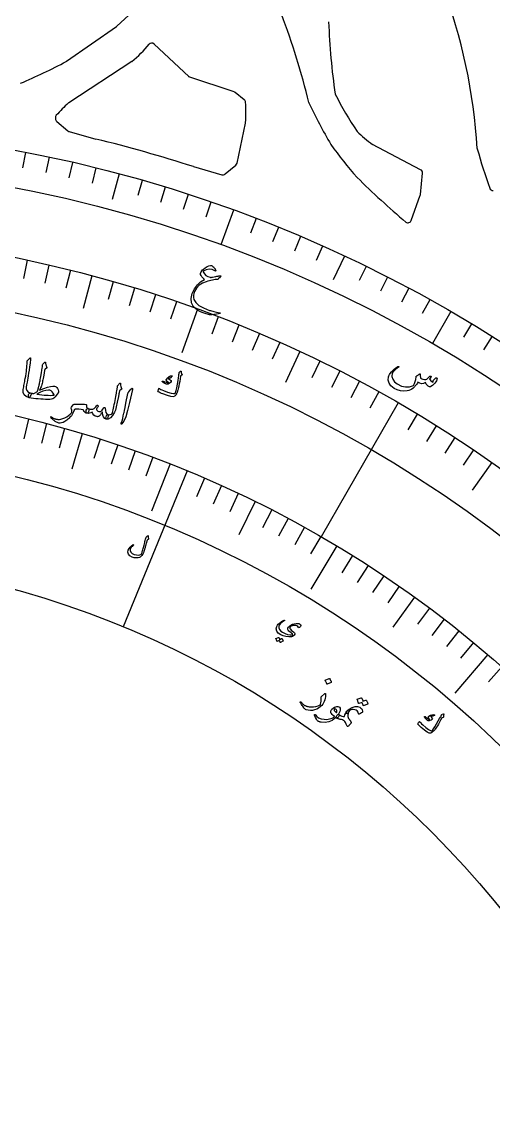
# Model space of a CAD drawing. Header units: millimetres. Extents: x -59 to 59, y -59 to 86.
# Drawn here: x 10.88 to 30.68, y 16.04 to 62.23 of the extents above; entities that cross this region are included whole.
import ezdxf

# ---------------------------------------------------------------- set-up
doc = ezdxf.new("R2010")
doc.units = ezdxf.units.MM
for name, color, linetype in [('CUT_INNER', 6, 'Continuous'), ('CUT_OUTER', 1, 'Continuous'), ('ENGRAVE', 7, 'Continuous'), ('ENGRAVE_FINE', 8, 'Continuous'), ('TEXT', 5, 'Continuous')]:
    doc.layers.add(name, color=color, linetype=linetype)

msp = doc.modelspace()

# ---------------------------------------------------------------- linework, layer by layer
at = {"layer": 'CUT_INNER'}
for points in [[(12.7461, 60.5787), (12.7565, 60.5853), (14.8515, 62.0428), (14.8672, 62.0553), (15.8907, 62.9934)], [(17.8919, 59.9353), (17.8888, 59.9379), (16.436, 61.3057)], [(15.4996, 60.5761), (12.8508, 58.8409), (12.8383, 58.8318)], [(19.7963, 59.3005), (17.8956, 59.9339), (17.8919, 59.9353)], [(20.2249, 58.9695), (19.8425, 59.2753)], [(22.9417, 58.845), (22.9462, 58.8327)], [(12.2867, 58.2187), (12.2867, 58.1675)], [(12.3407, 58.0523), (12.8132, 57.6582)], [(19.9244, 56.3104), (20.278, 57.99), (20.2804, 58.0053)], [(12.8686, 57.629), (13.8861, 57.3424), (13.9844, 57.3187)], [(27.635, 56.0304), (25.6145, 57.0847), (25.6109, 57.0868)], [(18.0878, 56.1588), (19.286, 55.8213)], [(19.4227, 55.8504), (19.8736, 56.2261)], [(27.6338, 54.9922), (27.715, 55.8838)], [(27.2485, 53.8993), (27.6257, 54.9553)]]:
    msp.add_lwpolyline(points, dxfattribs=at)
for centre, radius, start, end in [((-9.1383, 50.9782), 33.0305, 13.77849, 27.2565), ((51.3352, 63.2083), 27.5794, 182.0286, 188.35652), ((12.3404, 64.4676), 5.0124, 309.07021, 320.84217), ((16.3332, 61.1964), 0.15, 46.7276, 135), ((2.1146, 80.4315), 22.5203, 292.73019, 298.16984), ((19.7488, 59.1582), 0.15, 51.34916, 71.57031), ((38.6426, 66.7352), 16.4244, 207.30805, 213.6344), ((17.508, 53.6487), 6.9765, 132.01659, 138.0332), ((20.1313, 58.8524), 0.15, 5.70546, 51.34916), ((12.119, 58.4369), 8.1729, 356.97306, 3.01848), ((43.1048, 68.3332), 22.2852, 205.23395, 210.30801), ((12.4367, 58.2187), 0.15, 140.65182, 180), ((12.4367, 58.1675), 0.15, 180, 230.1703), ((12.9093, 57.7734), 0.15, 230.1703, 254.26766), ((0.0376, 0.1427), 58.8524, 72.139418, 76.291708), ((30.1041, 62.9815), 7.4119, 226.13353, 232.68333), ((38.8261, 67.9235), 18.4729, 215.91702, 221.3934), ((19.7776, 56.3413), 0.15, 309.79954, 348.11037), ((27.5656, 55.8974), 0.15, 354.79652, 62.44555), ((19.3267, 55.9656), 0.15, 254.26766, 309.79954), ((50.2397, 81.2151), 35.906, 225.26481, 229.70238), ((27.4844, 55.0058), 0.15, 340.34451, 354.79652), ((27.1072, 53.9498), 0.15, 233.12109, 340.34451)]:
    msp.add_arc(centre, radius, start, end, dxfattribs=at)
at = {"layer": 'CUT_OUTER'}
msp.add_lwpolyline([(30.0198, 56.914), (30.022, 56.9027)], dxfattribs=at)
for centre, radius, start, end in [((6.4602, 55.4818), 23.6031, 3.47896, 20.62067), ((51.4508, 62.7603), 22.215, 195.28841, 199.76517), ((30.6826, 55.3067), 0.15, 203.09368, 270)]:
    msp.add_arc(centre, radius, start, end, dxfattribs=at)
at = {"layer": 'ENGRAVE'}
for points in [[(14.9649, 55.8498), (14.6786, 54.7813)], [(19.7756, 54.333), (19.2459, 52.8777)], [(24.4358, 52.4027), (23.9683, 51.4001)], [(13.8196, 51.5756), (13.4501, 50.1965)], [(18.2622, 50.1749), (17.5963, 48.3453)], [(28.91, 50.0736), (28.1356, 48.7323)], [(22.5657, 48.3923), (21.9623, 47.0983)], [(26.6975, 46.2414), (23.4525, 40.6209)], [(13.4182, 44.9448), (12.9726, 43.4523)], [(17.1075, 43.6739), (16.3328, 41.6962)], [(30.6261, 43.7386), (29.8072, 42.569)], [(17.8322, 43.3831), (15.1405, 36.8347)], [(20.68, 42.1001), (19.9932, 40.7021)], [(24.1113, 40.2334), (23.0195, 38.4115)], [(27.3782, 38.0856), (26.469, 36.8209)], [(30.4581, 35.6705), (29.0788, 34.0552)]]:
    msp.add_lwpolyline(points, dxfattribs=at)
for radius in [57.82, 57.82, 56.2713, 53.395, 53.395, 51.1235, 46.905, 46.905, 44.427, 39.825, 39.825]:
    msp.add_circle((0, 0), radius, dxfattribs=at)
at = {"layer": 'ENGRAVE_FINE'}
for points in [[(11.0326, 56.7577), (10.9059, 56.1061)], [(12.0215, 56.5565), (11.8835, 55.9072)], [(13.0067, 56.3381), (12.8574, 55.6913)], [(13.9879, 56.1025), (13.8273, 55.4585)], [(15.9374, 55.5802), (15.7544, 54.9421)], [(16.9049, 55.2935), (16.7109, 54.6588)], [(17.8674, 54.9901), (17.6623, 54.3588)], [(18.8244, 54.6699), (18.6083, 54.0423)], [(20.7208, 53.9796), (20.483, 53.36)], [(21.6598, 53.6098), (21.4111, 52.9944)], [(22.5921, 53.2236), (22.3327, 52.6126)], [(23.5175, 52.8212), (23.2475, 52.2148)], [(11.1014, 52.2282), (10.9395, 51.4664)], [(12.0113, 52.0265), (11.8361, 51.2677)], [(12.9174, 51.8089), (12.729, 51.0533)], [(25.3466, 51.9683), (25.0557, 51.3717)], [(14.7177, 51.3266), (14.503, 50.5779)], [(26.2497, 51.518), (25.9484, 50.9266)], [(15.6112, 51.0619), (15.3835, 50.3171)], [(27.1448, 51.052), (26.8332, 50.466)], [(16.5, 50.7817), (16.2593, 50.041)], [(17.3837, 50.486), (17.1302, 49.7496)], [(28.0317, 50.5705), (27.7099, 49.99)], [(19.1351, 49.8485), (18.856, 49.1215)], [(20.0021, 49.507), (19.7104, 48.7849)], [(29.7795, 49.5614), (29.4376, 48.9925)], [(20.8631, 49.1504), (20.5588, 48.4335)], [(30.6399, 49.0341), (30.2882, 48.4712)], [(21.7177, 48.7788), (21.4009, 48.0673)], [(23.4068, 47.9911), (23.0654, 47.2911)], [(24.2408, 47.5753), (23.8873, 46.8814)], [(25.0674, 47.145), (24.7018, 46.4573)], [(25.8864, 46.7003), (25.5088, 46.0192)], [(27.5005, 45.7684), (27.0993, 45.1009)], [(11.1587, 45.5583), (10.9566, 44.7331)], [(11.9152, 45.3664), (11.6994, 44.5446)], [(28.295, 45.2815), (27.8823, 44.6211)], [(12.6684, 45.1618), (12.439, 44.3438)], [(14.1642, 44.7153), (13.9077, 43.9053)], [(14.9064, 44.4734), (14.6364, 43.6678)], [(29.081, 44.7808), (28.6568, 44.1277)], [(15.6444, 44.2191), (15.3611, 43.4182)], [(16.3782, 43.9526), (16.0816, 43.1565)], [(29.8581, 44.2665), (29.4226, 43.6208)], [(18.5519, 43.0802), (18.2159, 42.2999)], [(19.2666, 42.7654), (18.9176, 41.9908)], [(19.976, 42.4386), (19.6142, 41.6699)], [(21.3783, 41.7498), (20.991, 40.9936)], [(22.0707, 41.3879), (21.671, 40.6383)], [(22.7572, 41.0145), (22.345, 40.2716)], [(23.4374, 40.6296), (23.0129, 39.8937)], [(24.7786, 39.8259), (24.3297, 39.1045)], [(25.4391, 39.4073), (24.9783, 38.6935)], [(26.0926, 38.9776), (25.62, 38.2716)], [(26.739, 38.537), (26.2547, 37.839)], [(28.0098, 37.6235), (27.5025, 36.942)], [(28.6338, 37.1508), (28.1151, 36.4779)], [(29.2499, 36.6677), (28.7201, 36.0035)], [(29.8581, 36.1742), (29.3173, 35.519)], [(31.0497, 35.1567), (30.4873, 34.5199)]]:
    msp.add_lwpolyline(points, dxfattribs=at)
at = {"layer": 'TEXT'}
for points in [[(18.8079, 52.0081), (18.8428, 52.0051), (18.8771, 51.9921), (18.911, 51.969), (18.9444, 51.9359), (18.9604, 51.9163), (18.9747, 51.8973), (18.9873, 51.8787), (18.9982, 51.8606), (19.0075, 51.8431), (19.0151, 51.8263), (19.0212, 51.8102), (19.0256, 51.7949), (19.0272, 51.781), (19.0222, 51.7746), (19.0105, 51.7758), (18.9921, 51.7845), (18.8743, 51.8366), (18.7529, 51.8512), (18.6281, 51.8282), (18.5001, 51.7677), (18.4952, 51.7625), (18.4931, 51.756), (18.4936, 51.7483), (18.4968, 51.7394), (18.5506, 51.6581), (18.617, 51.5932), (18.6959, 51.5445), (18.7875, 51.5121), (18.8051, 51.5093), (18.8291, 51.5093), (18.8596, 51.5121), (18.8965, 51.5176), (18.9649, 51.5311), (19.0254, 51.5428), (19.0779, 51.553), (19.1225, 51.5615), (19.159, 51.5684), (19.1876, 51.5737), (19.2081, 51.5774), (19.2206, 51.5796), (19.2371, 51.5787), (19.2434, 51.5716), (19.2398, 51.5583), (19.2261, 51.5389), (19.1832, 51.4903), (19.1486, 51.4551), (19.1221, 51.4334), (19.1038, 51.4251), (19.0553, 51.4209), (19.0033, 51.4144), (18.9478, 51.4055), (18.8887, 51.3944), (18.8262, 51.3809), (18.7603, 51.3651), (18.6908, 51.347), (18.6179, 51.3265), (18.4648, 51.2653), (18.3335, 51.1758), (18.2241, 51.0583), (18.1365, 50.9129), (18.1046, 50.8281), (18.0897, 50.744), (18.0917, 50.6607), (18.1105, 50.5781), (18.185, 50.4497), (18.3197, 50.3315), (18.5145, 50.223), (18.7693, 50.1235), (18.8098, 50.1111), (18.8537, 50.0986), (18.9011, 50.0859), (18.9519, 50.0729), (19.006, 50.06), (19.0634, 50.0471), (19.1241, 50.0344), (19.188, 50.0217), (19.1988, 50.0189), (19.2062, 50.0153), (19.2103, 50.011), (19.211, 50.0061), (19.1937, 49.9896), (19.1434, 49.9738), (19.0602, 49.9585), (18.9441, 49.9437), (18.8748, 49.9376), (18.8156, 49.9359), (18.7663, 49.9386), (18.7271, 49.9458), (18.5865, 49.9863), (18.4617, 50.0308), (18.3529, 50.0794), (18.2599, 50.1321), (18.0985, 50.2714), (18.0077, 50.4332), (17.9875, 50.6179), (18.0385, 50.8256), (18.1358, 51.0281), (18.2539, 51.1952), (18.393, 51.3267), (18.5531, 51.4225), (18.4923, 51.4809), (18.4452, 51.5349), (18.4117, 51.5845), (18.3918, 51.6298), (18.388, 51.6465), (18.3874, 51.6636), (18.3901, 51.6809), (18.3959, 51.6985), (18.4195, 51.7429), (18.4461, 51.7835), (18.4755, 51.8203), (18.5078, 51.8532), (18.5846, 51.9152), (18.6602, 51.9616), (18.7346, 51.9926), (18.8079, 52.0081)], [(11.2181, 48.1222), (11.224, 48.1277), (11.2292, 48.1312), (11.2335, 48.1325), (11.237, 48.1317), (11.2417, 48.1275), (11.2445, 48.1177), (11.2453, 48.1023), (11.2443, 48.0812), (11.2243, 47.9121), (11.2038, 47.7563), (11.1827, 47.6136), (11.1612, 47.4842), (11.1409, 47.3739), (11.1229, 47.2751), (11.107, 47.1876), (11.0934, 47.1116), (11.0819, 47.0469), (11.0724, 46.9938), (11.0648, 46.9521), (11.0592, 46.9218), (11.0577, 46.8277), (11.0852, 46.7516), (11.1419, 46.6936), (11.2276, 46.6536), (11.2511, 46.6409), (11.2634, 46.6216), (11.2645, 46.5957), (11.2545, 46.5632), (11.2317, 46.5137), (11.2117, 46.4792), (11.1944, 46.4598), (11.1799, 46.4554), (11.0576, 46.5024), (10.9763, 46.5749), (10.9361, 46.6731), (10.937, 46.797), (10.946, 46.8543), (10.9554, 46.9116), (10.9652, 46.969), (10.9755, 47.0264), (10.9861, 47.0839), (10.9968, 47.1415), (11.0077, 47.1992), (11.0188, 47.257), (11.0401, 47.3672), (11.0571, 47.467), (11.07, 47.5562), (11.0786, 47.6349), (11.0847, 47.711), (11.0903, 47.7923), (11.0953, 47.8789), (11.0996, 47.9706), (11.1012, 47.987), (11.105, 48.0014), (11.111, 48.0138), (11.1192, 48.0242)], [(11.8369, 47.9457), (11.8437, 47.95), (11.8494, 47.9525), (11.854, 47.9533), (11.8577, 47.9522), (11.8616, 47.9492), (11.8648, 47.9446), (11.8673, 47.9385), (11.8691, 47.9307), (11.876, 47.8975), (11.8828, 47.8667), (11.8893, 47.8382), (11.8958, 47.8121), (11.9022, 47.7886), (11.9089, 47.768), (11.9159, 47.7502), (11.9231, 47.7353), (11.9281, 47.7232), (11.928, 47.7119), (11.9226, 47.7012), (11.9121, 47.6913), (11.8536, 47.6476), (11.8455, 47.6395), (11.8391, 47.6296), (11.8342, 47.6178), (11.831, 47.6042), (11.8124, 47.4987), (11.7958, 47.4058), (11.7812, 47.3256), (11.7685, 47.258), (11.7579, 47.2029), (11.7494, 47.16), (11.7431, 47.1295), (11.739, 47.1113), (11.7252, 47.0578), (11.7111, 47.0074), (11.6967, 46.9599), (11.682, 46.9154), (11.6672, 46.8739), (11.6524, 46.8352), (11.6376, 46.7995), (11.6228, 46.7668), (11.8008, 46.8436), (11.9526, 46.8986), (12.0779, 46.932), (12.1764, 46.944), (12.2186, 46.9429), (12.2553, 46.9375), (12.2865, 46.9276), (12.312, 46.9133), (12.3455, 46.8831), (12.3739, 46.8419), (12.3973, 46.7898), (12.4157, 46.7266), (12.4173, 46.7122), (12.4154, 46.6968), (12.41, 46.6802), (12.401, 46.6625), (12.3614, 46.601), (12.3186, 46.5438), (12.2726, 46.491), (12.2235, 46.4424), (12.1807, 46.4141), (12.1258, 46.3943), (12.0585, 46.3829), (11.9789, 46.3798), (11.8744, 46.3832), (11.7712, 46.3883), (11.6692, 46.395), (11.5684, 46.4034), (11.469, 46.4135), (11.3711, 46.4256), (11.2748, 46.4395), (11.1799, 46.4554), (11.1702, 46.4609), (11.1627, 46.4724), (11.1574, 46.4896), (11.1545, 46.5128), (11.1536, 46.5405), (11.1558, 46.5666), (11.1611, 46.5911), (11.1695, 46.614), (11.1805, 46.633), (11.1939, 46.6459), (11.2096, 46.6528), (11.2276, 46.6536), (11.2503, 46.6494), (11.2719, 46.6458), (11.2922, 46.6428), (11.3114, 46.6403), (11.3294, 46.6381), (11.3461, 46.636), (11.3614, 46.6338), (11.3755, 46.6317), (11.5274, 46.7204), (11.5298, 46.7253), (11.5325, 46.7317), (11.5357, 46.7396), (11.5392, 46.749), (11.543, 46.7599), (11.5473, 46.7723), (11.5519, 46.7863), (11.5569, 46.8018), (11.562, 46.8186), (11.5673, 46.8368), (11.5725, 46.8563), (11.5778, 46.8771), (11.5832, 46.899), (11.5888, 46.9219), (11.5947, 46.9457), (11.6009, 46.9705), (11.6075, 46.9986), (11.615, 47.0324), (11.6232, 47.0717), (11.6323, 47.1167), (11.6421, 47.1671), (11.6525, 47.2226), (11.6636, 47.2831), (11.6754, 47.3487), (11.7011, 47.4944), (11.7202, 47.61), (11.7328, 47.6954), (11.7388, 47.7506), (11.7415, 47.7864), (11.7441, 47.8134), (11.7467, 47.8318), (11.7492, 47.8413), (11.7605, 47.8578), (11.7716, 47.8732), (11.7826, 47.8874), (11.7935, 47.9004), (11.8044, 47.9126), (11.8152, 47.9242), (11.8261, 47.9353), (11.8369, 47.9457)], [(17.569, 47.5575), (17.5714, 47.5398), (17.5744, 47.5228), (17.5781, 47.5065), (17.5824, 47.4908), (17.5875, 47.4757), (17.5933, 47.4612), (17.5999, 47.4472), (17.6074, 47.4339), (17.6096, 47.4271), (17.6087, 47.4204), (17.6048, 47.414), (17.5977, 47.4078), (17.5573, 47.3758), (17.5532, 47.3723), (17.5501, 47.3691), (17.5479, 47.3664), (17.5466, 47.3642), (17.5282, 47.2443), (17.5107, 47.1362), (17.4941, 47.04), (17.4786, 46.9556), (17.464, 46.8832), (17.4503, 46.8229), (17.4376, 46.7746), (17.4259, 46.7383), (17.4008, 46.671), (17.3916, 46.6502), (17.3814, 46.6296), (17.3702, 46.6093), (17.3578, 46.5893), (17.3444, 46.5696), (17.3297, 46.5503), (17.3138, 46.5314), (17.2966, 46.5128), (17.2433, 46.4956), (17.1444, 46.5071), (16.9997, 46.547), (16.809, 46.6149), (16.7503, 46.6384), (16.6965, 46.6616), (16.6476, 46.6845), (16.6036, 46.7071), (16.6, 46.7104), (16.598, 46.7142), (16.5974, 46.7184), (16.5984, 46.723), (16.6047, 46.7446), (16.6105, 46.7642), (16.6159, 46.7818), (16.6209, 46.7974), (16.6256, 46.8112), (16.63, 46.8233), (16.634, 46.8339), (16.6378, 46.8427), (16.6402, 46.8476), (16.6431, 46.8498), (16.6463, 46.8493), (16.6499, 46.8462), (16.6786, 46.825), (16.7176, 46.803), (16.7667, 46.7803), (16.826, 46.7568), (17.0051, 46.692), (17.1481, 46.6493), (17.2553, 46.629), (17.3267, 46.6314), (17.3421, 46.6732), (17.3618, 46.7524), (17.3858, 46.8688), (17.4138, 47.0227), (17.4406, 47.1771), (17.4602, 47.2942), (17.4729, 47.3737), (17.4786, 47.4159), (17.4798, 47.4275), (17.481, 47.4384), (17.482, 47.4486), (17.483, 47.458), (17.4839, 47.4665), (17.4846, 47.4742), (17.4852, 47.4809), (17.4857, 47.4867), (17.4874, 47.499), (17.4911, 47.51), (17.4967, 47.5198), (17.5042, 47.5283), (17.55, 47.5707), (17.5535, 47.5734), (17.5567, 47.5749), (17.5597, 47.5751), (17.5623, 47.574), (17.565, 47.5709), (17.567, 47.5672), (17.5683, 47.5627), (17.569, 47.5575)], [(28.2845, 47.2861), (28.2925, 47.2922), (28.3001, 47.2954), (28.3072, 47.2958), (28.3139, 47.2934), (28.321, 47.2878), (28.326, 47.2812), (28.3286, 47.2733), (28.329, 47.2644), (28.3258, 47.2353), (28.3163, 47.2024), (28.3005, 47.1659), (28.2784, 47.1257), (28.2359, 47.064), (28.1872, 47.0102), (28.1326, 46.9643), (28.0719, 46.9264), (28.0544, 46.919), (28.0378, 46.9151), (28.0221, 46.9148), (28.0072, 46.9179), (27.9608, 46.9417), (27.9174, 46.9782), (27.8769, 47.0275), (27.8392, 47.0896), (27.7552, 47.0533), (27.6754, 47.0433), (27.5997, 47.0595), (27.528, 47.1019), (27.503, 47.0645), (27.4778, 47.0291), (27.4525, 46.9959), (27.427, 46.9647), (27.4012, 46.9354), (27.375, 46.9077), (27.3484, 46.8817), (27.3214, 46.8572), (27.2678, 46.816), (27.2088, 46.7834), (27.1446, 46.7594), (27.0751, 46.744), (26.9279, 46.7336), (26.7868, 46.7477), (26.6519, 46.7861), (26.5228, 46.849), (26.3932, 46.9477), (26.3103, 47.0609), (26.2742, 47.1889), (26.2849, 47.3319), (26.3005, 47.3769), (26.3262, 47.426), (26.3621, 47.4792), (26.4082, 47.5365), (26.4642, 47.5962), (26.5291, 47.6546), (26.6028, 47.7118), (26.6853, 47.7676), (26.6912, 47.7708), (26.697, 47.7721), (26.7027, 47.7717), (26.7083, 47.7694), (26.7133, 47.766), (26.717, 47.7621), (26.7196, 47.7576), (26.7209, 47.7526), (26.7203, 47.7467), (26.7182, 47.7413), (26.7146, 47.7365), (26.7094, 47.7322), (26.6019, 47.6566), (26.5225, 47.5893), (26.471, 47.5307), (26.4473, 47.4806), (26.4346, 47.3481), (26.4646, 47.2298), (26.5372, 47.1256), (26.6525, 47.0352), (26.8349, 46.9464), (27.0095, 46.9062), (27.1767, 46.9145), (27.3367, 46.9717), (27.3794, 47.0458), (27.4127, 47.1309), (27.4368, 47.2269), (27.4514, 47.334), (27.4519, 47.3454), (27.4541, 47.3546), (27.4577, 47.3617), (27.4629, 47.3667), (27.4848, 47.3815), (27.5054, 47.3954), (27.5249, 47.4082), (27.5432, 47.42), (27.5601, 47.4305), (27.5756, 47.4396), (27.5897, 47.4473), (27.6022, 47.4535), (27.6085, 47.4555), (27.6136, 47.4549), (27.6174, 47.4516), (27.6199, 47.4456), (27.6208, 47.4417), (27.6217, 47.4359), (27.6228, 47.4282), (27.624, 47.4186), (27.625, 47.4072), (27.6258, 47.3941), (27.6262, 47.3794), (27.6262, 47.363), (27.627, 47.3311), (27.6293, 47.3069), (27.633, 47.2905), (27.6382, 47.282), (27.6837, 47.2499), (27.7363, 47.23), (27.7961, 47.2222), (27.8631, 47.2265), (27.8932, 47.2378), (27.9312, 47.263), (27.9771, 47.3021), (28.031, 47.3551), (28.0362, 47.3601), (28.0422, 47.3633), (28.049, 47.3649), (28.0566, 47.3647), (28.0633, 47.3635), (28.0689, 47.3611), (28.0734, 47.3575), (28.0769, 47.3526), (28.0772, 47.337), (28.067, 47.3139), (28.0466, 47.2833), (28.0157, 47.2452), (28.0394, 47.2005), (28.0702, 47.162), (28.1081, 47.1298), (28.1531, 47.1039), (28.1605, 47.1176), (28.1653, 47.1295), (28.1674, 47.1396), (28.1669, 47.1478), (28.1656, 47.156), (28.1661, 47.1632), (28.1685, 47.1692), (28.1726, 47.1741)], [(17.1836, 47.374), (17.186, 47.3727), (17.1879, 47.3708), (17.1892, 47.3684), (17.1899, 47.3654), (17.1897, 47.3631), (17.189, 47.3607), (17.1879, 47.3582), (17.1864, 47.3558), (17.1307, 47.2933), (17.1245, 47.2872), (17.1187, 47.2829), (17.1133, 47.2804), (17.1084, 47.2796), (17.0892, 47.281), (17.072, 47.2799), (17.0568, 47.2763), (17.0437, 47.2702), (17.04, 47.2659), (17.0407, 47.2596), (17.0458, 47.2514), (17.0552, 47.2412), (17.0621, 47.2357), (17.0692, 47.2303), (17.0766, 47.225), (17.0844, 47.2197), (17.0926, 47.2145), (17.1013, 47.2093), (17.1104, 47.2042), (17.1201, 47.199), (17.15, 47.1717), (17.1504, 47.1377), (17.1214, 47.0971), (17.0629, 47.0498), (17.0413, 47.0373), (17.0215, 47.0286), (17.0035, 47.0237), (16.9873, 47.0226), (16.9708, 47.025), (16.949, 47.0314), (16.9221, 47.0418), (16.89, 47.0561), (16.8737, 47.0638), (16.8584, 47.0717), (16.8443, 47.0798), (16.8311, 47.0881), (16.8189, 47.0963), (16.8076, 47.1043), (16.7971, 47.1119), (16.7875, 47.1192), (16.7822, 47.1253), (16.7789, 47.1312), (16.7778, 47.137), (16.7787, 47.1426), (16.7815, 47.1477), (16.7855, 47.1507), (16.7906, 47.1515), (16.797, 47.1501), (16.8168, 47.1445), (16.8391, 47.1378), (16.864, 47.13), (16.8913, 47.121), (16.9425, 47.1043), (16.983, 47.0931), (17.0131, 47.0874), (17.0326, 47.0873), (17.0354, 47.0881), (17.0374, 47.0898), (17.0386, 47.0924), (17.0388, 47.0959), (17.0383, 47.0984), (17.0367, 47.101), (17.0341, 47.1038), (17.0303, 47.1068), (16.9935, 47.131), (16.9785, 47.1419), (16.9663, 47.1533), (16.9571, 47.1652), (16.9508, 47.1775), (16.9465, 47.191), (16.9456, 47.2035), (16.9482, 47.2153), (16.9541, 47.2262), (17.0075, 47.295), (17.0635, 47.3426), (17.1222, 47.3689), (17.1836, 47.374)], [(12.0483, 46.7665), (12.0371, 46.769), (12.0254, 46.7707), (12.0132, 46.7716), (12.0005, 46.7718), (11.8817, 46.757), (11.7605, 46.7247), (11.637, 46.675), (11.5113, 46.6077), (11.6161, 46.5919), (11.7162, 46.5788), (11.8115, 46.5685), (11.9021, 46.5609), (11.9879, 46.5563), (12.069, 46.5548), (12.1455, 46.5564), (12.2173, 46.5611), (12.2241, 46.5621), (12.2282, 46.5647), (12.2294, 46.5689), (12.2279, 46.5747), (12.1959, 46.6449), (12.1553, 46.7002), (12.1061, 46.7408), (12.0483, 46.7665)], [(14.9101, 46.9666), (14.9362, 46.9971), (14.9567, 47.0214), (14.9715, 47.0394), (14.9807, 47.0511), (14.9873, 47.0584), (14.9942, 47.0629), (15.0015, 47.0646), (15.009, 47.0635), (15.0168, 47.0596), (15.0222, 47.0533), (15.0255, 47.0449), (15.0265, 47.0342), (15.0301, 46.9821), (15.0386, 46.9334), (15.0522, 46.8881), (15.0708, 46.8463), (15.0756, 46.8333), (15.0742, 46.8209), (15.0665, 46.8089), (15.0527, 46.7974), (14.9829, 46.7461), (14.9766, 46.7151), (14.9704, 46.6847), (14.9645, 46.6548), (14.9587, 46.6254), (14.9531, 46.5966), (14.9476, 46.5683), (14.9423, 46.5406), (14.9372, 46.5134), (14.8895, 46.2617), (14.8469, 46.0666), (14.8095, 45.9282), (14.7776, 45.8462), (14.6882, 45.7077), (14.5995, 45.6126), (14.5113, 45.561), (14.4236, 45.5528), (14.4214, 45.5535), (14.4193, 45.5541), (14.4172, 45.5548), (14.415, 45.5555), (14.4061, 45.5717), (14.4068, 45.602), (14.4169, 45.6466), (14.4365, 45.7055), (14.4454, 45.7267), (14.4565, 45.7407), (14.4697, 45.7475), (14.4851, 45.7471), (14.5431, 45.7407), (14.5948, 45.7461), (14.6403, 45.7632), (14.6795, 45.7921), (14.6921, 45.8379), (14.7053, 45.8903), (14.719, 45.9494), (14.7331, 46.0152), (14.7478, 46.0873), (14.763, 46.1655), (14.7788, 46.2498), (14.7951, 46.3401), (14.8119, 46.4287), (14.8266, 46.5084), (14.8394, 46.5792), (14.8502, 46.6411), (14.8593, 46.694), (14.8671, 46.7379), (14.8735, 46.7727), (14.8785, 46.7985), (14.8956, 46.9285), (14.8987, 46.9408), (14.9022, 46.9513), (14.906, 46.9599), (14.9101, 46.9666)], [(15.4635, 46.8112), (15.4977, 46.8441), (15.5192, 46.8524), (15.5281, 46.8364), (15.5243, 46.7959), (15.3995, 46.2526), (15.3215, 45.9196), (15.2419, 45.6593), (15.1613, 45.4717), (15.0799, 45.3564), (15.0693, 45.3483), (15.0612, 45.3448), (15.0555, 45.3458), (15.0521, 45.3513), (15.0505, 45.3589), (15.0506, 45.368), (15.0523, 45.3786), (15.0557, 45.3907), (15.0866, 45.4838), (15.1151, 45.584), (15.1411, 45.6912), (15.1647, 45.8056), (15.1714, 45.8353), (15.1886, 45.9157), (15.2163, 46.047), (15.2543, 46.2291), (15.3346, 46.6343), (15.3403, 46.6554), (15.3477, 46.6741), (15.3567, 46.6905), (15.3674, 46.7046)], [(13.6123, 45.8017), (13.579, 45.8133), (13.55, 45.8267), (13.5255, 45.8421), (13.5052, 45.8594), (13.4966, 45.8684), (13.4889, 45.8784), (13.4822, 45.8892), (13.4765, 45.9009), (13.4714, 45.9133), (13.4666, 45.9262), (13.4621, 45.9396), (13.4579, 45.9536), (13.3638, 45.9663), (13.2763, 45.9734), (13.1954, 45.9748), (13.1212, 45.9707), (13.1048, 45.9668), (13.0915, 45.9586), (13.0814, 45.9463), (13.0746, 45.9299), (13.0493, 45.8616), (13.0215, 45.8007), (12.9913, 45.7474), (12.9585, 45.7015), (12.9292, 45.6667), (12.8983, 45.6332), (12.866, 45.601), (12.8322, 45.5701), (12.797, 45.5406), (12.7604, 45.5126), (12.7224, 45.4862), (12.683, 45.4614), (12.6087, 45.4214), (12.5414, 45.3967), (12.4811, 45.3873), (12.4275, 45.3934), (12.3791, 45.4097), (12.3298, 45.4323), (12.2797, 45.4613), (12.2286, 45.4966), (12.2041, 45.5159), (12.1819, 45.534), (12.162, 45.5512), (12.1443, 45.5672), (12.1288, 45.5821), (12.1152, 45.5958), (12.1036, 45.6081), (12.0939, 45.6193), (12.0887, 45.628), (12.0865, 45.6365), (12.0874, 45.6447), (12.0913, 45.6528), (12.0975, 45.6586), (12.1048, 45.6603), (12.1134, 45.6579), (12.1231, 45.6514), (12.1609, 45.6248), (12.1958, 45.6033), (12.2278, 45.587), (12.2568, 45.5758), (12.272, 45.5708), (12.2883, 45.5661), (12.3057, 45.5617), (12.3242, 45.5576), (12.3438, 45.5538), (12.3644, 45.5502), (12.3862, 45.547), (12.409, 45.544), (12.4591, 45.5444), (12.5203, 45.5558), (12.5927, 45.5781), (12.6763, 45.6114), (12.7618, 45.6542), (12.8397, 45.7056), (12.91, 45.7655), (12.9728, 45.834), (12.9753, 45.8368), (12.9768, 45.8399), (12.9772, 45.8433), (12.9765, 45.8471), (12.9764, 45.893), (12.9724, 45.9353), (12.9643, 45.9741), (12.9524, 46.0092), (12.9521, 46.0299), (12.966, 46.0618), (12.9943, 46.105), (13.0368, 46.1595), (13.0477, 46.1694), (13.0598, 46.1766), (13.0732, 46.181), (13.0879, 46.1827), (13.1502, 46.1846), (13.2114, 46.1858), (13.2716, 46.1864), (13.3307, 46.1863), (13.3891, 46.1853), (13.4469, 46.1833), (13.5041, 46.1801), (13.5607, 46.1759), (13.5739, 46.1736), (13.5832, 46.1682), (13.5887, 46.1598), (13.5903, 46.1484), (13.588, 46.1243), (13.5884, 46.1017), (13.5916, 46.0807), (13.5976, 46.0612), (13.608, 46.044), (13.6235, 46.0276), (13.6443, 46.0119), (13.6704, 45.9971), (13.6824, 45.9872), (13.6902, 45.9729), (13.6938, 45.9543), (13.6931, 45.9313), (13.6889, 45.9065), (13.6821, 45.8826), (13.6725, 45.8594), (13.6603, 45.8371), (13.6474, 45.8192), (13.6351, 45.8074), (13.6234, 45.8016), (13.6123, 45.8017)], [(13.666, 45.9984), (13.7422, 45.9805), (13.8084, 45.9748), (13.8649, 45.9814), (13.9116, 46.0005), (13.9358, 46.019), (13.9614, 46.044), (13.9883, 46.0753), (14.0166, 46.113), (14.0262, 46.1239), (14.0353, 46.1316), (14.0441, 46.1362), (14.0525, 46.1376), (14.0623, 46.1367), (14.0702, 46.1334), (14.0762, 46.1277), (14.0802, 46.1197), (14.0826, 46.1089), (14.0819, 46.0979), (14.0781, 46.0866), (14.0713, 46.075), (14.0505, 46.0463), (14.0349, 46.0216), (14.0248, 46.0009), (14.02, 45.9841), (14.02, 45.9582), (14.0296, 45.9344), (14.0486, 45.9128), (14.0771, 45.8932), (14.1108, 45.8779), (14.1408, 45.8701), (14.1673, 45.8699), (14.1903, 45.8773), (14.2185, 45.8978), (14.2494, 45.9308), (14.283, 45.9762), (14.3194, 46.0341), (14.3243, 46.0409), (14.3315, 46.0446), (14.3411, 46.0452), (14.3529, 46.0427), (14.3634, 46.0382), (14.371, 46.0323), (14.3758, 46.0248), (14.3778, 46.0159), (14.3894, 45.9148), (14.4115, 45.8362), (14.4441, 45.7801), (14.4873, 45.7464), (14.4968, 45.7378), (14.5024, 45.7214), (14.5041, 45.6974), (14.5019, 45.6658), (14.4974, 45.6415), (14.4905, 45.6189), (14.4812, 45.5979), (14.4695, 45.5786), (14.4583, 45.5645), (14.4474, 45.5553), (14.4365, 45.5512), (14.4257, 45.5521), (14.3612, 45.5872), (14.3129, 45.6464), (14.281, 45.7298), (14.2653, 45.8375), (14.2645, 45.843), (14.2625, 45.8455), (14.2591, 45.8447), (14.2545, 45.8408), (14.2167, 45.7869), (14.1823, 45.7429), (14.1512, 45.7088), (14.1236, 45.6846), (14.0993, 45.67), (14.0747, 45.6612), (14.0498, 45.6581), (14.0246, 45.6606), (13.9555, 45.687), (13.9003, 45.7264), (13.859, 45.779), (13.8317, 45.8448), (13.7697, 45.8176), (13.7119, 45.8016), (13.658, 45.7967), (13.608, 45.803), (13.5966, 45.8096), (13.5884, 45.8218), (13.5833, 45.8396), (13.5813, 45.8629), (13.586, 45.9318), (13.6016, 45.9774), (13.6283, 45.9996), (13.666, 45.9984)], [(16.162, 40.66), (16.1657, 40.6629), (16.1696, 40.6645), (16.1738, 40.6648), (16.1781, 40.6637), (16.1819, 40.6613), (16.1845, 40.6579), (16.186, 40.6533), (16.1862, 40.6475), (16.1866, 40.6145), (16.1894, 40.585), (16.1944, 40.559), (16.2017, 40.5366), (16.2035, 40.5289), (16.2019, 40.5215), (16.1969, 40.5143), (16.1886, 40.5074), (16.1839, 40.5044), (16.1793, 40.5015), (16.175, 40.4986), (16.1709, 40.4959), (16.167, 40.4933), (16.1635, 40.4909), (16.1602, 40.4888), (16.1572, 40.487), (16.152, 40.4835), (16.1473, 40.4787), (16.1433, 40.4726), (16.1398, 40.4652), (16.1327, 40.4433), (16.1254, 40.4192), (16.1177, 40.3929), (16.1098, 40.3646), (16.1014, 40.3342), (16.0926, 40.3017), (16.0834, 40.2672), (16.0736, 40.2306), (16.0644, 40.1939), (16.0555, 40.1594), (16.0469, 40.1273), (16.0385, 40.0976), (16.0305, 40.07), (16.0228, 40.0445), (16.0156, 40.021), (16.0087, 39.9997), (15.9857, 39.9376), (15.9574, 39.8814), (15.9238, 39.8311), (15.8848, 39.7867), (15.8549, 39.7634), (15.8163, 39.7462), (15.7689, 39.7352), (15.7127, 39.7303), (15.6543, 39.7309), (15.6012, 39.736), (15.5535, 39.7455), (15.511, 39.7595), (15.4125, 39.8144), (15.3531, 39.8828), (15.3329, 39.965), (15.3519, 40.0609), (15.3831, 40.126), (15.4258, 40.1849), (15.4803, 40.2378), (15.5464, 40.2845), (15.551, 40.2869), (15.5553, 40.2878), (15.5591, 40.2873), (15.5625, 40.2854), (15.5659, 40.2824), (15.5681, 40.2793), (15.5692, 40.2761), (15.5692, 40.2728), (15.5683, 40.2683), (15.5665, 40.2642), (15.5639, 40.2607), (15.5604, 40.2576), (15.5104, 40.2131), (15.4725, 40.1734), (15.4466, 40.1385), (15.4328, 40.1084), (15.4279, 40.034), (15.4547, 39.9703), (15.5131, 39.9174), (15.6031, 39.8751), (15.6899, 39.8515), (15.769, 39.8445), (15.8403, 39.8543), (15.9039, 39.8809), (15.9115, 39.9029), (15.9199, 39.9288), (15.9291, 39.9587), (15.939, 39.9924), (15.9496, 40.0302), (15.9608, 40.0721), (15.9727, 40.1181), (15.9853, 40.1683), (15.9988, 40.2198), (16.0122, 40.2705), (16.0257, 40.3202), (16.0391, 40.3691), (16.0527, 40.417), (16.0663, 40.464), (16.0802, 40.51), (16.0941, 40.5551), (16.1058, 40.5992), (16.108, 40.6039), (16.1104, 40.6081), (16.1133, 40.6118), (16.1165, 40.615)], [(22.5099, 36.8098), (22.4804, 36.8446), (22.4395, 36.8703), (22.3871, 36.8866), (22.3232, 36.8937), (22.2782, 36.8907), (22.2359, 36.8803), (22.1964, 36.8623), (22.1596, 36.8368), (22.1538, 36.8308), (22.1493, 36.8236), (22.146, 36.8152), (22.144, 36.8058), (22.1474, 36.7705), (22.1666, 36.7338), (22.2017, 36.6957), (22.2524, 36.6562), (22.3028, 36.6176), (22.3356, 36.5833), (22.3507, 36.5533), (22.3482, 36.5276), (22.3239, 36.4855), (22.2932, 36.4535), (22.2561, 36.4317), (22.2126, 36.42), (22.0935, 36.4132), (21.9782, 36.4247), (21.8666, 36.4544), (21.7587, 36.5023), (21.6532, 36.5754), (21.5905, 36.6577), (21.5706, 36.7494), (21.5936, 36.8506), (21.6195, 36.8984), (21.656, 36.9453), (21.7032, 36.9914), (21.7611, 37.0365), (21.7789, 37.0481), (21.7965, 37.059), (21.814, 37.0692), (21.8315, 37.0786), (21.8489, 37.0874), (21.8664, 37.0955), (21.884, 37.103), (21.9017, 37.1099), (21.9103, 37.1119), (21.9165, 37.1112), (21.9202, 37.1077), (21.9215, 37.1013), (21.9205, 37.0949), (21.918, 37.0895), (21.9138, 37.0849), (21.9081, 37.0813), (21.8161, 37.0332), (21.7478, 36.981), (21.7031, 36.925), (21.682, 36.8652), (21.6822, 36.7889), (21.7077, 36.72), (21.7586, 36.6585), (21.8348, 36.6043), (21.9423, 36.5511), (22.0473, 36.5168), (22.1499, 36.5013), (22.2503, 36.5047), (22.257, 36.506), (22.2611, 36.509), (22.2625, 36.5136), (22.2611, 36.5199), (22.2504, 36.5365), (22.2279, 36.5589), (22.1934, 36.5868), (22.147, 36.6204), (22.101, 36.6565), (22.0699, 36.691), (22.0539, 36.7237), (22.0529, 36.7548), (22.062, 36.7852), (22.0768, 36.8139), (22.0971, 36.841), (22.1231, 36.8665), (22.1842, 36.9105), (22.2524, 36.9438), (22.3278, 36.9663), (22.4102, 36.9781), (22.4314, 36.9798), (22.4513, 36.9804), (22.4698, 36.9799), (22.4871, 36.9781), (22.5031, 36.9754), (22.5177, 36.9716), (22.5309, 36.967), (22.5428, 36.9614), (22.584, 36.9307), (22.5991, 36.8954), (22.5882, 36.8555), (22.5513, 36.811), (22.538, 36.8011), (22.5267, 36.7976), (22.5173, 36.8005), (22.5099, 36.8098)], [(21.7944, 36.3444), (21.7967, 36.3449), (21.7992, 36.3446), (21.8019, 36.3434), (21.8048, 36.3412), (21.8134, 36.3304), (21.8213, 36.3193), (21.8286, 36.308), (21.8353, 36.2965), (21.8415, 36.2846), (21.847, 36.2723), (21.852, 36.2596), (21.8565, 36.2464), (21.8568, 36.243), (21.8561, 36.2401), (21.8543, 36.2375), (21.8514, 36.2355), (21.7453, 36.1811), (21.7432, 36.1809), (21.741, 36.1822), (21.7388, 36.1851), (21.7366, 36.1895), (21.7354, 36.1931), (21.7332, 36.1984), (21.7299, 36.2054), (21.7254, 36.2141), (21.7199, 36.2246), (21.7133, 36.2371), (21.7055, 36.2515), (21.6966, 36.2678), (21.6137, 36.2258), (21.6105, 36.2249), (21.6076, 36.2259), (21.6052, 36.2289), (21.6031, 36.2337), (21.6013, 36.2378), (21.5984, 36.2443), (21.5943, 36.2529), (21.5891, 36.2637), (21.5826, 36.2769), (21.5746, 36.2925), (21.5652, 36.3105), (21.5544, 36.3308), (21.5537, 36.3336), (21.5539, 36.3358), (21.5552, 36.3374), (21.5574, 36.3384), (21.6622, 36.3892), (21.6645, 36.3898), (21.667, 36.3895), (21.6697, 36.3883), (21.6726, 36.3861), (21.6802, 36.3774), (21.6872, 36.3683), (21.6936, 36.3589), (21.6995, 36.3492), (21.7048, 36.3392), (21.7095, 36.329), (21.7138, 36.3186), (21.7176, 36.308)], [(23.7981, 34.6657), (23.8017, 34.6663), (23.8054, 34.6656), (23.8095, 34.6634), (23.8138, 34.6598), (23.8376, 34.6244), (23.8573, 34.5874), (23.8732, 34.5488), (23.8852, 34.5086), (23.8855, 34.5035), (23.8844, 34.4995), (23.8818, 34.4964), (23.8778, 34.4943), (23.713, 34.4235), (23.708, 34.4226), (23.7038, 34.4244), (23.7002, 34.4291), (23.6974, 34.4367), (23.695, 34.4432), (23.691, 34.4532), (23.6854, 34.4668), (23.6782, 34.4838), (23.6692, 34.5046), (23.6582, 34.5291), (23.6452, 34.5574), (23.6301, 34.5895), (23.6284, 34.5942), (23.6284, 34.5979), (23.6301, 34.6003), (23.6335, 34.6017)], [(23.6149, 34.037), (23.6179, 34.0394), (23.6207, 34.0409), (23.6232, 34.0418), (23.6256, 34.0418), (23.6305, 34.039), (23.6347, 34.033), (23.6383, 34.0238), (23.6412, 34.0115), (23.6465, 33.955), (23.6437, 33.8959), (23.6329, 33.8341), (23.6141, 33.7697), (23.5886, 33.704), (23.5583, 33.6429), (23.5232, 33.5864), (23.4834, 33.5343), (23.4196, 33.4738), (23.3485, 33.4226), (23.2702, 33.3807), (23.1847, 33.348), (23.0952, 33.3267), (23.0057, 33.3207), (22.9162, 33.33), (22.8268, 33.3546), (22.8045, 33.3636), (22.7843, 33.3757), (22.7662, 33.3909), (22.7502, 33.4092), (22.7163, 33.4556), (22.6858, 33.4979), (22.6589, 33.5361), (22.6356, 33.5702), (22.6159, 33.6001), (22.5999, 33.6258), (22.5878, 33.6473), (22.5795, 33.6645), (22.5783, 33.6689), (22.578, 33.6728), (22.5784, 33.6761), (22.5797, 33.6788), (22.5821, 33.6818), (22.5851, 33.6842), (22.5885, 33.686), (22.5924, 33.6872), (22.5964, 33.6873), (22.6004, 33.686), (22.6043, 33.6832), (22.6082, 33.679), (22.631, 33.6526), (22.6534, 33.6283), (22.6756, 33.6063), (22.6974, 33.5863), (22.7191, 33.5684), (22.7408, 33.5524), (22.7627, 33.5383), (22.7846, 33.526), (22.8076, 33.5153), (22.8324, 33.5059), (22.8592, 33.4977), (22.8878, 33.4908), (22.9184, 33.4852), (22.9511, 33.481), (22.9859, 33.4783), (23.0227, 33.477), (23.1307, 33.4799), (23.2317, 33.4942), (23.3255, 33.5199), (23.4123, 33.5572), (23.4187, 33.5607), (23.4244, 33.5658), (23.4294, 33.5727), (23.4339, 33.5812), (23.4488, 33.6391), (23.4575, 33.709), (23.4599, 33.7909), (23.4558, 33.8847), (23.4564, 33.8901), (23.4576, 33.8944), (23.4593, 33.8978), (23.4616, 33.9002)], [(25.3368, 33.7602), (25.3403, 33.7607), (25.3441, 33.7597), (25.3481, 33.7573), (25.3522, 33.7536), (25.3639, 33.7356), (25.3746, 33.7174), (25.3843, 33.699), (25.3931, 33.6803), (25.4009, 33.6613), (25.4078, 33.6417), (25.4137, 33.6215), (25.4188, 33.6008), (25.4189, 33.5956), (25.4173, 33.5913), (25.4142, 33.5878), (25.4096, 33.5852), (25.24, 33.5229), (25.2367, 33.5229), (25.2336, 33.5253), (25.2306, 33.53), (25.2278, 33.5371), (25.2265, 33.5427), (25.2237, 33.5511), (25.2196, 33.5623), (25.214, 33.5763), (25.207, 33.5932), (25.1984, 33.6132), (25.1885, 33.6364), (25.177, 33.6627), (25.0445, 33.6144), (25.0395, 33.6136), (25.0353, 33.6157), (25.0319, 33.6205), (25.0294, 33.6282), (25.0272, 33.6348), (25.0236, 33.645), (25.0184, 33.6587), (25.0119, 33.6761), (25.0036, 33.6971), (24.9935, 33.7221), (24.9814, 33.7509), (24.9675, 33.7836), (24.9667, 33.7879), (24.9673, 33.7911), (24.9694, 33.7933), (24.973, 33.7944), (25.1401, 33.8522), (25.1436, 33.8526), (25.1474, 33.8517), (25.1514, 33.8494), (25.1556, 33.8456), (25.1661, 33.831), (25.1756, 33.8161), (25.1843, 33.8007), (25.1919, 33.7849), (25.1987, 33.7689), (25.2047, 33.7526), (25.21, 33.7362), (25.2144, 33.7195)], [(24.0556, 33.0126), (23.9214, 32.9069), (23.7778, 32.8408), (23.6251, 32.8141), (23.4629, 32.8267), (23.4421, 32.831), (23.422, 32.8359), (23.4027, 32.8414), (23.384, 32.8474), (23.3662, 32.854), (23.3495, 32.8612), (23.3338, 32.8691), (23.3192, 32.8775), (23.2884, 32.9068), (23.2559, 32.9572), (23.2213, 33.0287), (23.1847, 33.1214), (23.1819, 33.133), (23.1819, 33.1422), (23.1849, 33.1492), (23.1906, 33.1538), (23.1976, 33.1557), (23.2041, 33.1542), (23.21, 33.1494), (23.2154, 33.1414), (23.2699, 33.0682), (23.3493, 33.0123), (23.4538, 32.9735), (23.5836, 32.9517), (23.7012, 32.9495), (23.8122, 32.9664), (23.9167, 33.0022), (24.0146, 33.0572), (24.0164, 33.0604), (24.0172, 33.0634), (24.017, 33.0662), (24.0157, 33.0688), (23.9628, 33.1121), (23.9204, 33.1526), (23.8886, 33.1903), (23.8672, 33.2254), (23.8579, 33.2625), (23.8629, 33.301), (23.8823, 33.3409), (23.9161, 33.3821), (23.9211, 33.3872), (23.9264, 33.3922), (23.932, 33.3972), (23.9379, 33.4022), (23.944, 33.4072), (23.9507, 33.4124), (23.9577, 33.4177), (23.9652, 33.4232), (24.0175, 33.4559), (24.0682, 33.4777), (24.1173, 33.4887), (24.1649, 33.4888), (24.2057, 33.4781), (24.2349, 33.4567), (24.2523, 33.4246), (24.2579, 33.3819), (24.2532, 33.3316), (24.2394, 33.2792), (24.2163, 33.225), (24.1841, 33.1687), (24.1873, 33.1664), (24.1905, 33.1644), (24.1936, 33.1625), (24.1967, 33.1607), (24.1999, 33.159), (24.203, 33.1571), (24.2062, 33.155), (24.2094, 33.1527), (24.2185, 33.1425), (24.2219, 33.1294), (24.2194, 33.1134), (24.2111, 33.0945), (24.1996, 33.0756), (24.1861, 33.0577), (24.1706, 33.041), (24.1532, 33.0254), (24.1363, 33.0129), (24.1221, 33.0055), (24.1107, 33.0031), (24.1021, 33.0059), (24.0717, 33.028), (24.0694, 33.0253), (24.0659, 33.0218), (24.0613, 33.0175), (24.0556, 33.0126)], [(24.1101, 33.2497), (24.1147, 33.2916), (24.1113, 33.3259), (24.0999, 33.3528), (24.0807, 33.3721), (24.0651, 33.3781), (24.0496, 33.381), (24.034, 33.3808), (24.0183, 33.3776), (24.0118, 33.3746), (24.0075, 33.3694), (24.0053, 33.3621), (24.0052, 33.3526), (24.0113, 33.3259), (24.0282, 33.2985), (24.0558, 33.2703), (24.0943, 33.2414), (24.0989, 33.2393), (24.1031, 33.24), (24.1068, 33.2434), (24.1101, 33.2497)], [(24.6253, 33.2835), (24.6099, 33.2587), (24.5974, 33.2264), (24.5878, 33.1868), (24.5811, 33.1397), (24.58, 33.1212), (24.5799, 33.1033), (24.5806, 33.0859), (24.5822, 33.0691), (24.5847, 33.053), (24.5881, 33.0374), (24.5924, 33.0223), (24.5976, 33.0079), (24.6005, 33.0019), (24.6046, 32.9948), (24.6102, 32.9866), (24.617, 32.9772), (24.6251, 32.9666), (24.6343, 32.9546), (24.6447, 32.9413), (24.6563, 32.9266), (24.6655, 32.9147), (24.6737, 32.9033), (24.6811, 32.8923), (24.6876, 32.8819), (24.6934, 32.8718), (24.6988, 32.862), (24.7036, 32.8523), (24.708, 32.8428), (24.7142, 32.8264), (24.7154, 32.8104), (24.7115, 32.7947), (24.7026, 32.7794), (24.6715, 32.7412), (24.6423, 32.7084), (24.6151, 32.6811), (24.5897, 32.6592), (24.5786, 32.6514), (24.569, 32.6498), (24.5611, 32.6545), (24.5548, 32.6655), (24.5142, 32.7517), (24.4785, 32.8182), (24.4477, 32.8649), (24.422, 32.8919), (24.3947, 32.9084), (24.3591, 32.9236), (24.3151, 32.9375), (24.2627, 32.9501), (24.2358, 32.9558), (24.2108, 32.9619), (24.1877, 32.9682), (24.1665, 32.9748), (24.1473, 32.9819), (24.1298, 32.9896), (24.1143, 32.998), (24.1005, 33.007), (24.0931, 33.0159), (24.0898, 33.0285), (24.0908, 33.0447), (24.096, 33.0647), (24.105, 33.0865), (24.116, 33.1064), (24.129, 33.1246), (24.1442, 33.1409), (24.1602, 33.1532), (24.1759, 33.1592), (24.1914, 33.1589), (24.2066, 33.1523), (24.273, 33.1155), (24.3339, 33.0887), (24.3893, 33.0721), (24.4393, 33.0656), (24.4574, 33.1451), (24.4896, 33.216), (24.5359, 33.2784), (24.5964, 33.3322), (24.6432, 33.3546), (24.6637, 33.3539), (24.6577, 33.3302), (24.6253, 33.2835)], [(24.6025, 33.2358), (24.5896, 33.2131), (24.573, 33.1985), (24.5527, 33.1919), (24.5288, 33.1933), (24.5102, 33.201), (24.5017, 33.2139), (24.5033, 33.2321), (24.5151, 33.2556), (24.5414, 33.2901), (24.5698, 33.3214), (24.6003, 33.3497), (24.6329, 33.3748), (24.7628, 33.4485), (24.8824, 33.4866), (24.9917, 33.4888), (25.0903, 33.4554), (25.1322, 33.4263), (25.1642, 33.3893), (25.186, 33.3445), (25.1978, 33.2919), (25.1983, 33.2756), (25.196, 33.2619), (25.191, 33.2509), (25.1833, 33.2427), (25.1488, 33.2178), (25.1164, 33.1969), (25.0861, 33.18), (25.0579, 33.1672), (25.0487, 33.1656), (25.0413, 33.1678), (25.036, 33.1739), (25.0326, 33.1838), (25.0107, 33.2536), (24.9779, 33.3056), (24.9342, 33.3397), (24.8796, 33.356), (24.8104, 33.3624), (24.7524, 33.3597), (24.7057, 33.348), (24.6702, 33.3273), (24.6488, 33.3073), (24.6304, 33.2853), (24.615, 33.2615), (24.6025, 33.2358)], [(28.6134, 33.1685), (28.6099, 33.1527), (28.6071, 33.1373), (28.605, 33.1222), (28.6037, 33.1074), (28.6032, 33.093), (28.6035, 33.0788), (28.6047, 33.0648), (28.6068, 33.051), (28.6066, 33.0445), (28.6037, 33.0392), (28.5983, 33.0349), (28.5902, 33.0319), (28.5457, 33.0176), (28.5411, 33.0158), (28.5374, 33.0142), (28.5347, 33.0126), (28.5329, 33.011), (28.479, 32.9148), (28.4297, 32.8284), (28.3849, 32.7517), (28.3448, 32.6848), (28.3093, 32.6278), (28.2785, 32.5808), (28.2523, 32.5437), (28.2307, 32.5166), (28.1879, 32.4673), (28.1735, 32.4525), (28.1582, 32.4382), (28.1422, 32.4245), (28.1253, 32.4114), (28.1076, 32.399), (28.0889, 32.3872), (28.0693, 32.3761), (28.0488, 32.3658), (27.9979, 32.3681), (27.9174, 32.4093), (27.8069, 32.4894), (27.6662, 32.6079), (27.6236, 32.6465), (27.5852, 32.6834), (27.5508, 32.7184), (27.5206, 32.7517), (27.5186, 32.7557), (27.5181, 32.7595), (27.5189, 32.7632), (27.5212, 32.7669), (27.5334, 32.7833), (27.5446, 32.7981), (27.5549, 32.8114), (27.5641, 32.8231), (27.5724, 32.8333), (27.58, 32.8423), (27.5868, 32.85), (27.5929, 32.8563), (27.5965, 32.8597), (27.5996, 32.8607), (27.6022, 32.8593), (27.6043, 32.8554), (27.622, 32.8282), (27.6482, 32.7972), (27.6828, 32.7622), (27.7258, 32.7233), (27.8577, 32.6112), (27.9659, 32.5293), (28.0507, 32.4779), (28.1122, 32.4572), (28.1387, 32.4879), (28.1807, 32.549), (28.2381, 32.6405), (28.311, 32.7626), (28.383, 32.8856), (28.437, 32.979), (28.4731, 33.0427), (28.4914, 33.0767), (28.4961, 33.0863), (28.5006, 33.0952), (28.5047, 33.1035), (28.5085, 33.1112), (28.512, 33.1182), (28.5151, 33.1245), (28.5177, 33.13), (28.5199, 33.1348), (28.5254, 33.1447), (28.532, 33.153), (28.5399, 33.1595), (28.5489, 33.1643), (28.6015, 33.1859), (28.6053, 33.1871), (28.6085, 33.1873), (28.6111, 33.1865), (28.613, 33.1847), (28.6143, 33.1813), (28.6148, 33.1774), (28.6145, 33.1732), (28.6134, 33.1685)], [(28.2267, 33.1351), (28.2284, 33.1332), (28.2294, 33.131), (28.2297, 33.1286), (28.2294, 33.1258), (28.2284, 33.1239), (28.2271, 33.1221), (28.2254, 33.1203), (28.2233, 33.1187), (28.156, 33.0833), (28.1487, 33.0801), (28.1424, 33.0782), (28.1371, 33.0777), (28.1327, 33.0787), (28.1167, 33.086), (28.1017, 33.0905), (28.0877, 33.0923), (28.0746, 33.0913), (28.07, 33.0888), (28.0686, 33.0832), (28.0703, 33.0746), (28.0751, 33.0629), (28.0792, 33.056), (28.0835, 33.0492), (28.0882, 33.0423), (28.0931, 33.0353), (28.0985, 33.0283), (28.1042, 33.0211), (28.1104, 33.0138), (28.117, 33.0063), (28.1338, 32.9735), (28.1233, 32.9444), (28.0856, 32.9191), (28.0207, 32.8975), (27.9984, 32.8937), (27.9788, 32.8925), (27.9619, 32.8941), (27.9477, 32.8984), (27.9344, 32.9057), (27.9179, 32.918), (27.8983, 32.9354), (27.8755, 32.9579), (27.8641, 32.9696), (27.8536, 32.9812), (27.8441, 32.9926), (27.8355, 33.0038), (27.8278, 33.0147), (27.8206, 33.0251), (27.8142, 33.0349), (27.8083, 33.0442), (27.8057, 33.0511), (27.8048, 33.0571), (27.8056, 33.0624), (27.8082, 33.0669), (27.8122, 33.0704), (27.8165, 33.0716), (27.8212, 33.0707), (27.8262, 33.0675), (27.8412, 33.0564), (27.8581, 33.0436), (27.8768, 33.029), (27.8973, 33.0127), (27.9355, 32.9822), (27.9665, 32.9598), (27.9903, 32.9454), (28.0069, 32.939), (28.0096, 32.9388), (28.0118, 32.9397), (28.0136, 32.9415), (28.015, 32.9444), (28.0153, 32.9466), (28.0148, 32.9494), (28.0134, 32.9526), (28.0111, 32.9564), (27.9875, 32.9887), (27.9781, 33.0027), (27.9714, 33.0163), (27.9673, 33.0294), (27.9659, 33.0419), (27.9665, 33.0547), (27.9698, 33.0657), (27.9757, 33.0749), (27.9842, 33.0823), (28.0516, 33.1239), (28.1144, 33.1466), (28.1728, 33.1503), (28.2267, 33.1351)]]:
    msp.add_lwpolyline(points, close=True, dxfattribs=at)

doc.saveas('drawing.dxf')
